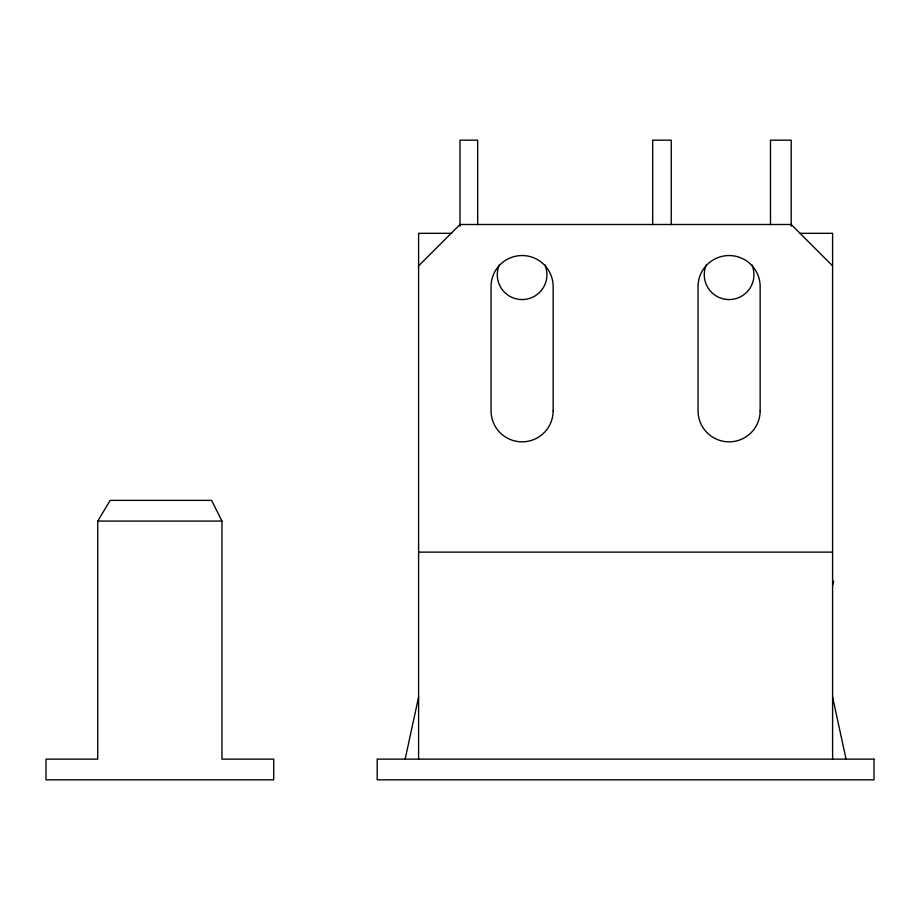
<?xml version="1.0" encoding="UTF-8"?>
<svg xmlns="http://www.w3.org/2000/svg" width="920" height="920" viewBox="0 0 920 920"><rect width="100%" height="100%" fill="white"/><g stroke="black" fill="none" stroke-linecap="round" stroke-linejoin="round"><path stroke-width="1.38" d="M405.145 759.126L418.6 697.026M832.6 585.223L833.623 581.221M97.75 521.077L110.17 500.376L211.6 500.376L221.95 521.077L221.95 759.126L273.7 759.126L273.7 779.827L46 779.827L46 759.126L97.75 759.126L97.75 521.077L221.95 521.077M418.6 265.892L460 224.492L791.2 224.492L832.6 265.892M451.662 233.323L418.6 233.323L418.6 759.126M799.537 233.323L832.6 233.323L832.6 759.126M418.6 552.126L832.6 552.126M832.6 697.026L846.055 759.126M791.2 226.159L791.2 140.173L770.488 140.173L770.488 224.733M671.244 224.733L671.244 140.173L652.671 140.173L652.671 224.733M477.675 224.733L477.675 140.173L460 140.173L460 226.159M751.789 264.627A24.84 24.84 0 0 1 729.1 299.563A24.84 24.84 0 0 1 706.41 264.627M544.789 264.627A24.84 24.84 0 0 1 522.1 299.563A24.84 24.84 0 0 1 499.41 264.627M874 759.126L377.2 759.126L377.2 779.827L874 779.827L874 759.126M760.15 410.791L760.15 286.591A31.05 31.05 0 0 0 729.1 255.541A31.05 31.05 0 0 0 698.05 286.591L698.05 410.791A31.05 31.05 0 0 0 729.1 441.841A31.05 31.05 0 0 0 760.15 410.791M553.15 410.791L553.15 286.591A31.05 31.05 0 0 0 522.1 255.541A31.05 31.05 0 0 0 491.05 286.591L491.05 410.791A31.05 31.05 0 0 0 522.1 441.841A31.05 31.05 0 0 0 553.15 410.791"/></g></svg>
